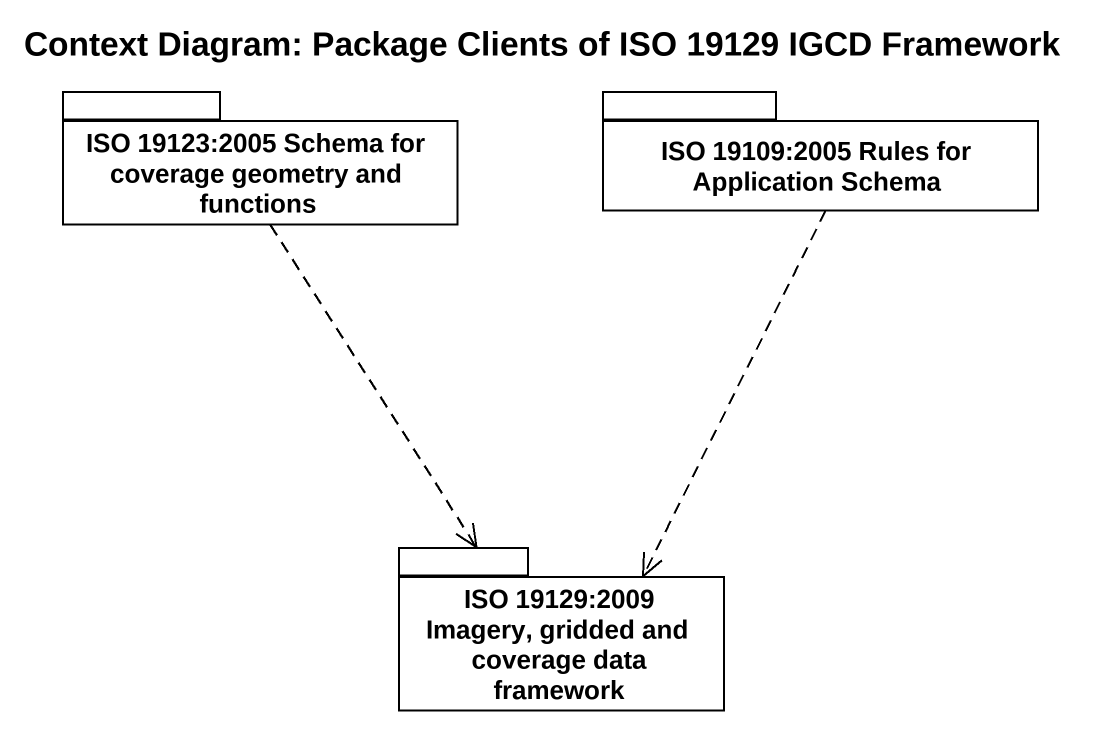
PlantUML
@startuml
title Context Diagram: Package Clients of ISO 19129 IGCD Framework
package "ISO 19123:2005 Schema for coverage geometry and functions" as ISO_19123_2005_Schema_for {
}
package "ISO 19109:2005 Rules for Application Schema" as ISO_19109_2005_Rules_for {
}
package "ISO 19129:2009 Imagery, gridded and coverage data framework" as ISO_19129_2009_Imagery {
}
ISO_19123_2005_Schema_for ..> ISO_19129_2009_Imagery
ISO_19109_2005_Rules_for ..> ISO_19129_2009_Imagery
@enduml
